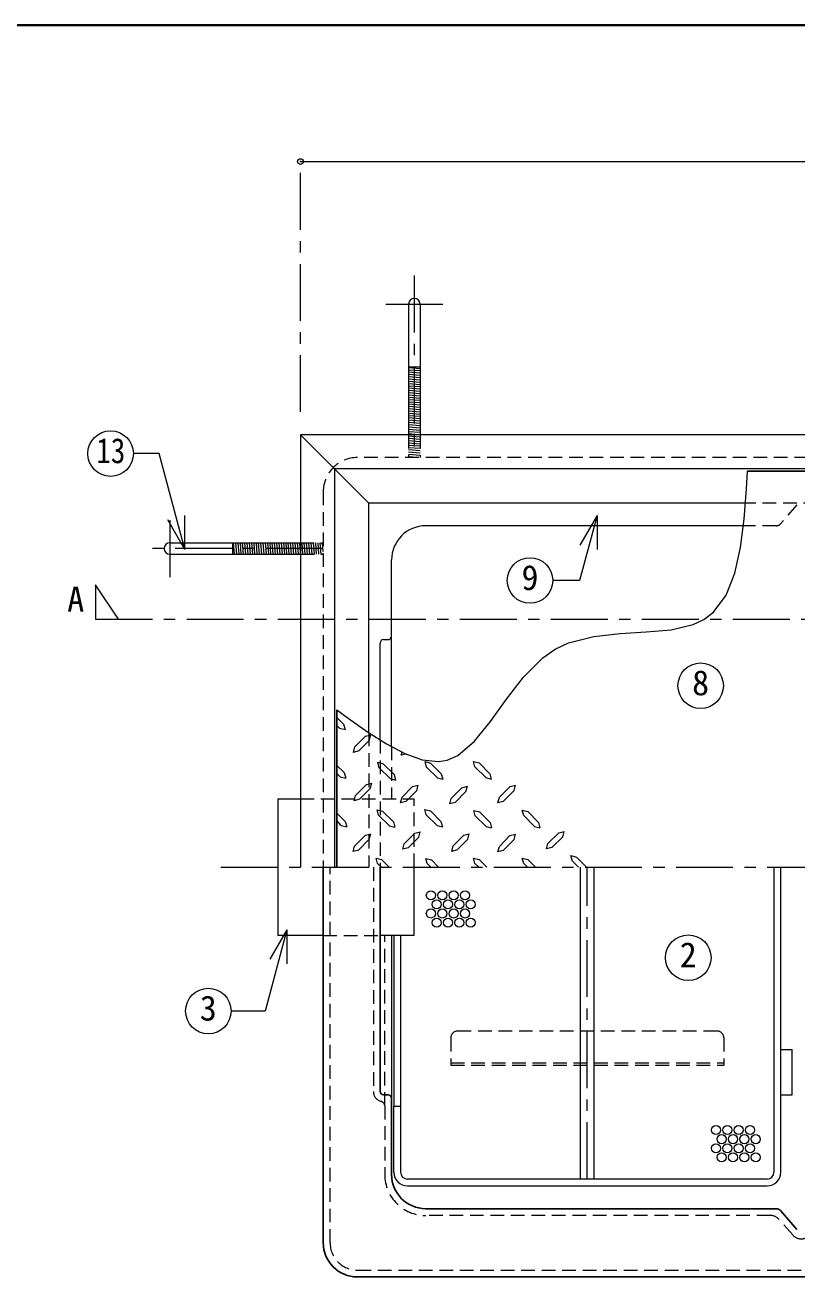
# Model space of a CAD drawing. Units: millimetres at full size, sheet at 1:5; details may follow other scales. Extents: x -1051 to 974, y -705 to 700.
# Drawn here: x -602 to -263, y 150 to 700 of the extents above; entities that cross this region are included whole.
import ezdxf
from ezdxf.enums import TextEntityAlignment as Align

# ---------------------------------------------------------------- set-up
doc = ezdxf.new("R2010")
doc.units = ezdxf.units.MM
doc.header["$LTSCALE"] = 5
doc.header["$PDMODE"] = 32
doc.header["$PDSIZE"] = 2.5
doc.linetypes.add('CHAIN1', pattern=[8, 5, -1, 1, -1])
doc.linetypes.add('DASHED1', pattern=[1.8, 1.2, -0.6])
doc.layers.add('0-0____1', color=4, linetype='Continuous', lineweight=9)
doc.styles.add('ＭＳ ゴシック', font='')
doc.styles.get('ＭＳ ゴシック').set_extended_font_data('MS Gothic')

msp = doc.modelspace()

# ---------------------------------------------------------------- linework, layer by layer
at = {"layer": '0-0____1', "color": 1, "lineweight": 40}
msp.add_line((973.928, 699.728), (-1051.072, 699.728), dxfattribs=at)
at = {"layer": '0-0____1'}
for p, q in [((-481.072, 639.728), (198.928, 639.728)), ((-433.572, 549.627), (-428.572, 549.627)), ((-428.572, 548.757), (-433.572, 549.165)), ((-428.572, 547.754), (-433.572, 548.162)), ((-428.572, 546.75), (-433.572, 547.159)), ((-428.572, 545.747), (-433.572, 546.155)), ((-428.572, 544.744), (-433.572, 545.152)), ((-428.572, 543.74), (-433.572, 544.149)), ((-428.572, 542.737), (-433.572, 543.145)), ((-428.572, 541.734), (-433.572, 542.142)), ((-428.572, 540.73), (-433.572, 541.139)), ((-428.572, 539.727), (-433.572, 540.136)), ((-428.572, 538.724), (-433.572, 539.132)), ((-428.572, 537.72), (-433.572, 538.129)), ((-428.572, 536.717), (-433.572, 537.126)), ((-428.572, 535.714), (-433.572, 536.122)), ((-428.572, 534.71), (-433.572, 535.119)), ((-428.572, 533.707), (-433.572, 534.116)), ((-428.572, 532.704), (-433.572, 533.112)), ((-428.572, 531.7), (-433.572, 532.109)), ((-428.572, 530.697), (-433.572, 531.106)), ((-428.572, 529.694), (-433.572, 530.102)), ((-428.572, 528.69), (-433.572, 529.099)), ((-428.572, 527.687), (-433.572, 528.096)), ((-428.572, 526.684), (-433.572, 527.092)), ((-428.572, 525.68), (-433.572, 526.089)), ((-428.572, 524.677), (-433.572, 525.086)), ((-428.572, 523.674), (-433.572, 524.082)), ((-428.572, 522.67), (-433.572, 523.079)), ((-428.572, 521.667), (-433.572, 522.076)), ((-428.572, 520.664), (-433.572, 521.072)), ((-429.405, 519.728), (-433.572, 520.069)), ((-451.072, 489.728), (-466.072, 504.728)), ((-285.641, 489.728), (-451.072, 489.728)), ((-451.072, 388.892), (-451.072, 489.728)), ((-286.526, 479.728), (-426.072, 479.728)), ((-510.971, 472.228), (-510.971, 467.228)), ((-510.101, 467.228), (-510.509, 472.228)), ((-509.098, 467.228), (-509.506, 472.228)), ((-508.094, 467.228), (-508.503, 472.228)), ((-507.091, 467.228), (-507.499, 472.228)), ((-506.088, 467.228), (-506.496, 472.228)), ((-505.084, 467.228), (-505.493, 472.228)), ((-504.081, 467.228), (-504.489, 472.228)), ((-503.078, 467.228), (-503.486, 472.228)), ((-502.074, 467.228), (-502.483, 472.228)), ((-501.071, 467.228), (-501.479, 472.228)), ((-500.068, 467.228), (-500.476, 472.228)), ((-499.064, 467.228), (-499.473, 472.228)), ((-498.061, 467.228), (-498.469, 472.228)), ((-497.058, 467.228), (-497.466, 472.228)), ((-496.054, 467.228), (-496.463, 472.228)), ((-495.051, 467.228), (-495.459, 472.228)), ((-494.048, 467.228), (-494.456, 472.228)), ((-493.044, 467.228), (-493.453, 472.228)), ((-492.041, 467.228), (-492.449, 472.228)), ((-491.038, 467.228), (-491.446, 472.228)), ((-490.034, 467.228), (-490.443, 472.228)), ((-489.031, 467.228), (-489.439, 472.228)), ((-488.028, 467.228), (-488.436, 472.228)), ((-487.024, 467.228), (-487.433, 472.228)), ((-486.021, 467.228), (-486.429, 472.228)), ((-485.018, 467.228), (-485.426, 472.228)), ((-484.014, 467.228), (-484.423, 472.228)), ((-483.011, 467.228), (-483.419, 472.228)), ((-482.008, 467.228), (-482.416, 472.228)), ((-481.072, 468.061), (-481.413, 472.228)), ((-441.072, 382.704), (-441.072, 464.728)), ((-444.572, 429.728), (-442.572, 429.728)), ((-446.072, 385.668), (-446.072, 428.228)), ((-462.11, 392.578), (-465.072, 395.541)), ((-463.91, 390.778), (-465.072, 391.941)), ((-463.91, 390.778), (-461.51, 390.178)), ((-462.11, 392.578), (-461.51, 390.178)), ((-452.51, 387.328), (-457.16, 382.603)), ((-450.71, 385.603), (-455.435, 380.803)), ((-452.51, 387.328), (-450.11, 387.928)), ((-450.71, 385.603), (-450.11, 387.928)), ((-457.835, 380.203), (-457.16, 382.603)), ((-455.435, 380.803), (-457.835, 380.203)), ((-436.835, 378.928), (-436.449, 380.257)), ((-461.885, 371.278), (-465.072, 374.466)), ((-447.11, 375.853), (-444.71, 375.178)), ((-446.51, 373.453), (-447.11, 375.853)), ((-439.985, 370.453), (-444.71, 375.178)), ((-434.746, 379.451), (-436.835, 378.928)), ((-426.335, 376.153), (-423.935, 375.478)), ((-425.66, 373.753), (-426.335, 376.153)), ((-419.21, 370.753), (-423.935, 375.478)), ((-405.035, 376.153), (-402.635, 375.553)), ((-404.435, 373.828), (-405.035, 376.153)), ((-397.91, 370.828), (-402.635, 375.553)), ((-463.61, 369.478), (-465.072, 370.941)), ((-463.61, 369.478), (-461.21, 368.878)), ((-461.885, 371.278), (-461.21, 368.878)), ((-441.71, 368.728), (-446.51, 373.453)), ((-441.71, 368.728), (-439.385, 368.053)), ((-439.985, 370.453), (-439.385, 368.053)), ((-420.935, 369.028), (-425.66, 373.753)), ((-420.935, 369.028), (-418.535, 368.353)), ((-419.21, 370.753), (-418.535, 368.353)), ((-399.635, 369.103), (-404.435, 373.828)), ((-399.635, 369.103), (-397.31, 368.428)), ((-397.91, 370.828), (-397.31, 368.428)), ((-452.135, 366.028), (-456.86, 361.303)), ((-450.41, 364.303), (-455.135, 359.578)), ((-452.135, 366.028), (-449.735, 366.703)), ((-450.41, 364.303), (-449.735, 366.703)), ((-431.81, 365.203), (-436.46, 360.478)), ((-430.01, 363.478), (-434.735, 358.678)), ((-431.81, 365.203), (-429.41, 365.803)), ((-430.01, 363.478), (-429.41, 365.803)), ((-410.135, 364.678), (-414.86, 359.953)), ((-410.135, 364.678), (-407.735, 365.353)), ((-408.41, 362.953), (-407.735, 365.353)), ((-388.985, 365.203), (-393.71, 360.478)), ((-387.26, 363.478), (-391.985, 358.678)), ((-388.985, 365.203), (-386.585, 365.803)), ((-387.26, 363.478), (-386.585, 365.803)), ((-437.135, 358.078), (-436.46, 360.478)), ((-434.735, 358.678), (-437.135, 358.078)), ((-415.46, 357.553), (-414.86, 359.953)), ((-413.135, 358.228), (-415.46, 357.553)), ((-408.41, 362.953), (-413.135, 358.228)), ((-394.31, 358.078), (-393.71, 360.478)), ((-391.985, 358.678), (-394.31, 358.078)), ((-461.435, 349.828), (-465.072, 353.466)), ((-447.41, 355.003), (-445.01, 354.403)), ((-446.735, 352.678), (-447.41, 355.003)), ((-442.01, 347.953), (-446.735, 352.678)), ((-440.285, 349.678), (-445.01, 354.403)), ((-426.41, 355.153), (-424.01, 354.478)), ((-425.81, 352.753), (-426.41, 355.153)), ((-421.085, 348.028), (-425.81, 352.753)), ((-419.36, 349.828), (-424.01, 354.478)), ((-404.885, 354.703), (-402.485, 354.103)), ((-404.285, 352.378), (-404.885, 354.703)), ((-399.485, 347.653), (-404.285, 352.378)), ((-397.76, 349.378), (-402.485, 354.103)), ((-378.26, 347.653), (-382.985, 352.453)), ((-376.535, 349.453), (-381.26, 354.178)), ((-463.16, 348.028), (-465.072, 350.214)), ((-463.16, 348.028), (-460.76, 347.428)), ((-461.435, 349.828), (-460.76, 347.428)), ((-442.01, 347.953), (-439.61, 347.278)), ((-440.285, 349.678), (-439.61, 347.278)), ((-421.085, 348.028), (-418.685, 347.428)), ((-419.36, 349.828), (-418.685, 347.428)), ((-399.485, 347.653), (-397.16, 346.978)), ((-397.76, 349.378), (-397.16, 346.978)), ((-378.26, 347.653), (-375.935, 347.053)), ((-376.535, 349.453), (-375.935, 347.053)), ((-452.585, 343.753), (-457.31, 339.028)), ((-450.86, 342.028), (-455.585, 337.228)), ((-452.585, 343.753), (-450.185, 344.353)), ((-450.86, 342.028), (-450.185, 344.353)), ((-430.835, 344.728), (-435.56, 340.003)), ((-429.035, 343.003), (-433.835, 338.203)), ((-430.835, 344.728), (-428.435, 345.328)), ((-429.035, 343.003), (-428.435, 345.328)), ((-409.31, 343.828), (-414.035, 339.103)), ((-407.585, 342.103), (-412.31, 337.303)), ((-409.31, 343.828), (-406.91, 344.428)), ((-407.585, 342.103), (-406.91, 344.428)), ((-389.06, 343.603), (-393.71, 338.878)), ((-389.06, 343.603), (-386.66, 344.203)), ((-387.26, 341.878), (-386.66, 344.203)), ((-367.61, 344.878), (-372.335, 340.153)), ((-365.81, 343.153), (-370.61, 338.353)), ((-367.61, 344.878), (-365.21, 345.478)), ((-365.81, 343.153), (-365.21, 345.478)), ((-457.985, 336.628), (-457.31, 339.028)), ((-455.585, 337.228), (-457.985, 336.628)), ((-436.16, 337.603), (-435.56, 340.003)), ((-433.835, 338.203), (-436.16, 337.603)), ((-372.935, 337.753), (-372.335, 340.153)), ((-370.61, 338.353), (-372.935, 337.753)), ((-447.86, 333.778), (-445.46, 333.103)), ((-447.185, 331.378), (-447.86, 333.778)), ((-445.535, 329.728), (-447.185, 331.378)), ((-442.085, 329.728), (-445.46, 333.103)), ((-425.96, 333.628), (-423.56, 333.028)), ((-425.36, 331.303), (-425.96, 333.628)), ((-423.785, 329.728), (-425.36, 331.303)), ((-420.387, 329.728), (-423.56, 333.028)), ((-405.035, 333.778), (-402.635, 333.103)), ((-404.435, 331.378), (-405.035, 333.778)), ((-402.785, 329.728), (-404.435, 331.378)), ((-399.26, 329.728), (-402.635, 333.103)), ((-377.885, 329.728), (-381.26, 333.103)), ((-358.91, 329.728), (-361.61, 332.428)), ((-355.352, 329.728), (-359.885, 334.153)), ((-440.072, 299.728), (-440.072, 224.728)), ((-437.072, 299.728), (-437.072, 224.728))]:
    msp.add_line(p, q, dxfattribs=at)
at = {"layer": '0-0____1', "linetype": 'CHAIN1'}
for p, q in [((-481.072, 529.728), (-481.072, 639.728)), ((-431.072, 589.627), (-431.072, 509.728)), ((-443.572, 577.127), (-418.572, 577.127)), ((-538.471, 482.228), (-538.471, 457.228)), ((-471.072, 469.728), (-550.971, 469.728)), ((-561.072, 438.728), (-571.072, 453.728)), ((-571.072, 453.728), (-571.072, 438.728)), ((-571.072, 438.728), (288.928, 438.728)), ((-516.072, 329.728), (348.928, 329.728)), ((-355.072, 192.728), (-355.072, 329.728))]:
    msp.add_line(p, q, dxfattribs=at)
at = {"layer": '0-0____1', "color": 7, "lineweight": 18}
for p, q in [((-433.572, 577.127), (-433.572, 519.728)), ((-428.572, 577.127), (-428.572, 519.728)), ((198.928, 519.728), (-481.072, 519.728)), ((-481.072, 519.728), (-481.072, 329.728)), ((-543.169, 511.457), (-554.517, 511.457)), ((-531.874, 469.301), (-543.169, 511.457)), ((183.928, 504.728), (-466.072, 504.728)), ((-531.874, 469.301), (-531.874, 484.301)), ((-350.777, 484.266), (-358.432, 455.695)), ((-350.777, 484.266), (-358.277, 471.276)), ((-350.777, 484.266), (-350.777, 469.266)), ((-531.874, 469.301), (-539.374, 482.292)), ((-538.471, 472.228), (-481.072, 472.228)), ((-538.471, 467.228), (-481.072, 467.228)), ((-358.432, 455.695), (-370.242, 455.695)), ((-491.072, 359.728), (-491.072, 299.728)), ((-491.072, 359.728), (-481.072, 359.728)), ((-431.072, 299.728), (-431.072, 329.728)), ((-358.072, 192.728), (-358.072, 329.728)), ((-352.072, 192.728), (-352.072, 329.728)), ((-273.072, 329.728), (-273.072, 195.728)), ((-270.072, 195.728), (-270.072, 329.728)), ((-487.051, 302.294), (-496.628, 266.55)), ((-487.051, 302.294), (-494.551, 289.303)), ((-471.072, 299.728), (-491.072, 299.728)), ((-487.051, 302.294), (-487.051, 287.294)), ((-431.072, 299.728), (-446.072, 299.728)), ((-441.072, 299.728), (-441.072, 228.228)), ((-496.628, 266.55), (-511.58, 266.55)), ((-270.072, 249.728), (-265.072, 249.728)), ((-265.072, 229.728), (-265.072, 249.728)), ((-270.072, 229.728), (-265.072, 229.728)), ((-276.072, 192.728), (-434.072, 192.728)), ((-434.072, 189.728), (-276.072, 189.728))]:
    msp.add_line(p, q, dxfattribs=at)
at = {"layer": '0-0____1', "linetype": 'DASHED1'}
for p, q in [((-433.572, 519.728), (-433.572, 509.728)), ((-428.572, 518.657), (-433.572, 519.066)), ((-428.572, 517.654), (-433.572, 518.062)), ((-428.572, 516.65), (-433.572, 517.059)), ((-428.572, 519.66), (-429.405, 519.728)), ((-428.572, 519.728), (-428.572, 509.728)), ((-428.572, 515.647), (-433.572, 516.056)), ((-428.572, 514.644), (-433.572, 515.052)), ((-428.572, 513.64), (-433.572, 514.049)), ((-428.572, 512.637), (-433.572, 513.046)), ((-428.572, 511.634), (-433.572, 512.042)), ((173.928, 509.728), (-456.072, 509.728)), ((-428.572, 510.63), (-433.572, 511.039)), ((-429.813, 509.728), (-433.572, 510.036)), ((-471.072, 494.728), (-471.072, 329.728)), ((168.928, 489.728), (-285.641, 489.728)), ((-262.952, 488.877), (-270.228, 480.58)), ((-272.108, 479.728), (-286.526, 479.728)), ((-481.072, 472.228), (-471.072, 472.228)), ((-481.004, 467.228), (-481.072, 468.061)), ((-480.001, 467.228), (-480.409, 472.228)), ((-478.998, 467.228), (-479.406, 472.228)), ((-477.994, 467.228), (-478.403, 472.228)), ((-476.991, 467.228), (-477.399, 472.228)), ((-475.988, 467.228), (-476.396, 472.228)), ((-474.984, 467.228), (-475.393, 472.228)), ((-473.981, 467.228), (-474.389, 472.228)), ((-472.978, 467.228), (-473.386, 472.228)), ((-471.974, 467.228), (-472.383, 472.228)), ((-471.072, 468.469), (-471.379, 472.228)), ((-481.072, 467.228), (-471.072, 467.228)), ((-451.072, 388.892), (-451.072, 329.728)), ((-446.072, 385.668), (-446.072, 329.728)), ((-441.072, 382.704), (-441.072, 359.728)), ((-481.072, 359.728), (-431.072, 359.728)), ((-431.072, 329.728), (-431.072, 359.728)), ((-471.072, 299.728), (-446.072, 299.728)), ((-444.072, 224.904), (-444.072, 299.728)), ((-415.072, 254.728), (-415.072, 242.728)), ((-298.072, 257.728), (-412.072, 257.728)), ((-295.072, 254.728), (-295.072, 242.728)), ((-415.072, 243.728), (-295.072, 243.728)), ((-415.072, 242.728), (-295.072, 242.728))]:
    msp.add_line(p, q, dxfattribs=at)
at = {"layer": '0-0____1', "color": 5, "lineweight": 25}
for p, q in [((182.928, 503.728), (-284.747, 503.728)), ((-465.072, 398.935), (-465.072, 329.728)), ((-471.072, 329.728), (-471.072, 164.728)), ((-446.072, 329.728), (-446.072, 231.228)), ((-444.572, 229.728), (-442.572, 229.728)), ((-441.072, 228.228), (-441.072, 194.728)), ((-426.072, 179.728), (-272.108, 179.728)), ((-262.952, 170.58), (-270.228, 178.877)), ((173.928, 149.728), (-456.072, 149.728))]:
    msp.add_line(p, q, dxfattribs=at)
at = {"layer": '0-0____1', "color": 7, "linetype": 'DASHED1', "lineweight": 18}
for p, q in [((-468.072, 164.728), (-468.072, 329.728)), ((-449.072, 329.728), (-449.072, 231.228)), ((-444.072, 224.904), (-444.072, 194.728)), ((-274.6, 176.728), (-426.072, 176.728)), ((-264.832, 168.173), (-270.841, 175.025)), ((-456.072, 152.728), (173.928, 152.728))]:
    msp.add_line(p, q, dxfattribs=at)
at = {"layer": '0-0____1', "color": 7, "lineweight": 18}
for points in [[(-481.072, 519.728), (-466.072, 504.728), (-466.072, 329.728)], [(-465.072, 398.935), (-460.117, 395.292), (-451.635, 389.255), (-443.324, 383.896), (-435.293, 379.645), (-427.65, 376.929), (-420.503, 376.179), (-416.628, 376.814), (-411.986, 378.86), (-404.595, 385.102), (-397.599, 393.727), (-390.562, 403.513), (-383.044, 413.238), (-374.608, 421.682), (-369.12, 425.51), (-363.255, 428.281), (-352.268, 431.163), (-340.699, 432.462), (-329.156, 433.125), (-318.25, 434.098), (-308.589, 436.33), (-303.796, 438.574), (-299.645, 441.768), (-294.088, 449.271), (-290.236, 458.9), (-287.717, 470.192), (-286.158, 482.682), (-285.187, 495.906), (-284.747, 503.728)], [(-440.072, 195.728), (-440.072, 224.728), (-437.072, 224.728), (-437.072, 195.728)]]:
    msp.add_lwpolyline(points, dxfattribs=at)
at = {"layer": '0-0____1'}
for points in [[(-455.135, 359.578), (-457.46, 358.903), (-456.86, 361.303)], [(-382.985, 352.453), (-383.66, 354.778), (-381.26, 354.178)], [(-387.26, 341.878), (-391.985, 337.078), (-394.385, 336.478), (-393.71, 338.878)], [(-412.31, 337.303), (-414.635, 336.703), (-414.035, 339.103)], [(-381.335, 329.728), (-382.985, 331.378), (-383.66, 333.703), (-381.26, 333.103)], [(-361.61, 332.428), (-362.285, 334.828), (-359.885, 334.153)]]:
    msp.add_lwpolyline(points, dxfattribs=at)
at = {"layer": '0-0____1', "color": 7, "lineweight": 18}
for centre in [(-564.517, 511.457), (-380.242, 455.695), (-305.268, 409.474), (-310.7, 289.986), (-521.58, 266.55)]:
    msp.add_circle(centre, 10, dxfattribs=at)
at = {"layer": '0-0____1'}
for centre in [(-423.795, 317.421), (-418.795, 317.421), (-413.795, 317.421), (-408.795, 317.421), (-421.295, 313.421), (-416.295, 313.421), (-411.295, 313.421), (-406.295, 313.421), (-423.795, 309.421), (-418.795, 309.421), (-413.795, 309.421), (-408.795, 309.421), (-421.295, 305.421), (-416.295, 305.421), (-411.295, 305.421), (-406.295, 305.421), (-298.548, 214.254), (-293.548, 214.254), (-288.548, 214.254), (-283.548, 214.254), (-296.048, 210.254), (-291.048, 210.254), (-286.048, 210.254), (-281.048, 210.254), (-298.548, 206.254), (-296.048, 202.254), (-293.548, 206.254), (-291.048, 202.254), (-288.548, 206.254), (-286.048, 202.254), (-283.548, 206.254), (-281.048, 202.254)]:
    msp.add_circle(centre, 2, dxfattribs=at)
at = {"layer": '0-0____1', "color": 7, "lineweight": 18}
for centre, radius, start, end in [((-431.072, 577.127), 2.5, 0, 180), ((-538.471, 469.728), 2.5, 90, 270), ((-434.072, 195.728), 6, 180, 270), ((-434.072, 195.728), 3, 180, 270), ((-276.072, 195.728), 3, 270, 0), ((-276.072, 195.728), 6, 270, 0)]:
    msp.add_arc(centre, radius, start, end, dxfattribs=at)
at = {"layer": '0-0____1', "linetype": 'DASHED1'}
for centre, radius, start, end in [((-456.072, 494.728), 15, 90, 180), ((-272.108, 482.228), 2.5, 270, 318.74883), ((-412.072, 254.728), 3, 90, 180), ((-298.072, 254.728), 3, 0, 90)]:
    msp.add_arc(centre, radius, start, end, dxfattribs=at)
at = {"layer": '0-0____1'}
for centre, radius, start, end in [((-426.072, 464.728), 15, 90, 180), ((-444.572, 428.228), 1.5, 90, 180), ((-442.572, 431.228), 1.5, 270, 0)]:
    msp.add_arc(centre, radius, start, end, dxfattribs=at)
at = {"layer": '0-0____1', "color": 7, "linetype": 'DASHED1', "lineweight": 18}
for centre, radius, start, end in [((-444.572, 231.228), 4.5, 180, 256.65764), ((-446.072, 224.904), 2, 0, 76.65764), ((-426.072, 194.728), 18, 180, 270), ((-274.6, 171.728), 5, 41.25117, 90), ((-261.072, 171.47), 5, 221.25117, 318.74883), ((-456.072, 164.728), 12, 180, 270)]:
    msp.add_arc(centre, radius, start, end, dxfattribs=at)
at = {"layer": '0-0____1', "color": 5, "lineweight": 25}
for centre, radius, start, end in [((-444.572, 231.228), 1.5, 180, 270), ((-442.572, 228.228), 1.5, 0, 90), ((-426.072, 194.728), 15, 180, 270), ((-272.108, 177.228), 2.5, 41.25117, 90), ((-456.072, 164.728), 15, 180, 270)]:
    msp.add_arc(centre, radius, start, end, dxfattribs=at)
at = {"layer": '0-0____1'}
msp.add_point((-481.072, 639.728), dxfattribs=at)

# ---------------------------------------------------------------- texts
at = {"layer": '0-0____1', "color": 7, "style": 'ＭＳ ゴシック', "width": 0.85}
msp.add_text('13', height=11, dxfattribs=at).set_placement((-570.767, 503.957), align=Align.BOTTOM_LEFT)
at = {"layer": '0-0____1', "color": 7, "style": 'ＭＳ ゴシック'}
for s, p in [('9', (-383.992, 448.195)), ('A', (-583.572, 438.728)), ('8', (-309.018, 401.974)), ('2', (-314.45, 282.486)), ('3', (-525.33, 259.05))]:
    msp.add_text(s, height=11, dxfattribs=at).set_placement(p, align=Align.BOTTOM_LEFT)

doc.saveas('drawing.dxf')
